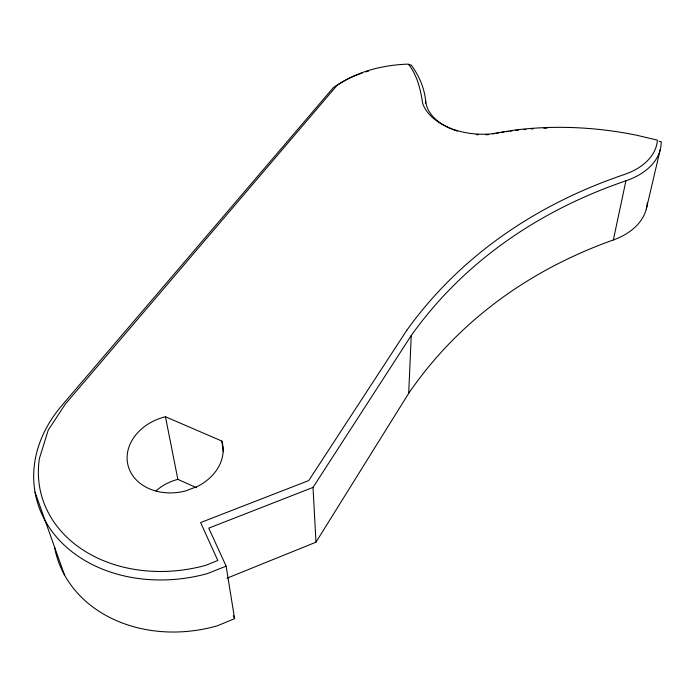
<?xml version="1.0" encoding="UTF-8"?>
<svg xmlns="http://www.w3.org/2000/svg" width="696" height="696" viewBox="0 0 696 696"><rect width="100%" height="100%" fill="white"/><g stroke="black" fill="none" stroke-linecap="round" stroke-linejoin="round"><path stroke-width="1.04" d="M227.105 578.159L315.984 542.175L408.683 393.344L411.249 335.524A819.453 564.091 35.3 0 1 625.922 180.812A78.422 49.399 7.2 0 0 661.2 141.801A286.465 206.895 10.8 0 0 659.164 141.253M425.604 103.547L425.708 101.398A165.378 103.713 -3.2 0 0 411.127 64.946A110.316 70.94 1.8 0 0 409.039 64.98M408.683 393.344A758.44 539.174 37.2 0 1 613.341 239.946L625.922 180.812M646.323 208.965L660.2 149.797M54.479 546.838A134.224 110.629 -14.7 0 0 217.378 625.791L234.604 618.631L226.113 566.118L208.765 528.133L313.017 487.409L411.249 335.524M406.838 330.217L308.754 480.553L200.613 522.565L217.804 560.497L205.746 565.317A137.156 108.933 -13 0 1 39.402 458.473L48.224 430.18L65.293 404.132L336.829 85.625L341.466 82.537A106.175 68.069 1.8 0 1 404.393 64.276L408.517 64.136C417.139 75.403 420.601 89.288 422.585 103.06A57.846 35.905 3.6 0 0 491.002 133.876L514.892 130.056A282.045 203.128 10.7 0 1 636.57 135.207L657.363 140.148L657.268 141.679A74.15 46.562 7.1 0 1 629.123 172.686L623.964 174.644A832.164 571.712 35.3 0 0 406.847 330.226M226.113 566.118L207.704 573.513A142.471 113.413 -13.1 0 1 56.976 537.582A142.471 113.413 -13.1 0 1 61.639 405.777L333.419 87.557A110.316 70.94 1.8 0 1 354.934 75.821M221.841 441.064A48.476 38.419 -12.8 0 1 197.612 486.365L185.571 490.932A48.476 38.419 -12.8 0 1 128.168 465.902A48.476 38.419 -12.8 0 1 165.448 416.739L221.841 441.064L223.39 451.756M155.965 490.941A45.379 37.401 -14.6 0 1 177.863 479.361L196.507 487.713M233.299 615.725L234.604 618.631M35.026 492.176L64.45 574.861M165.448 416.739L177.863 479.361M313.017 487.409L315.984 542.175M647.28 202.988A74.776 49.451 7.7 0 1 613.341 239.946M492.725 133.928A286.465 206.895 10.8 0 1 494.76 133.554M496.796 133.188A286.465 206.895 10.8 0 1 498.849 132.84M501.929 132.336A286.465 206.895 10.8 0 1 503.991 132.023M506.053 131.709A286.465 206.895 10.8 0 1 508.123 131.413M510.194 131.135A286.465 206.895 10.8 0 1 512.273 130.865M515.388 130.474A286.465 206.895 10.8 0 1 518.52 130.117M523.766 129.587A286.465 206.895 10.8 0 1 525.872 129.395M531.144 128.969A286.465 206.895 10.8 0 1 533.258 128.821M543.872 128.255A286.465 206.895 10.8 0 1 547.065 128.142M488.74 134.589A53.357 33.208 3.7 0 1 485.886 134.763M478.222 134.746A53.357 33.208 3.7 0 1 476.29 134.632M457.446 131.126A53.357 33.208 3.7 0 1 452.557 129.404M451.617 129.021A53.357 33.208 3.7 0 1 425.708 101.398M355.813 75.455A110.316 70.94 1.8 0 1 362.129 73.106M365.844 71.888A110.316 70.94 1.8 0 1 368.671 71.035"/></g></svg>
